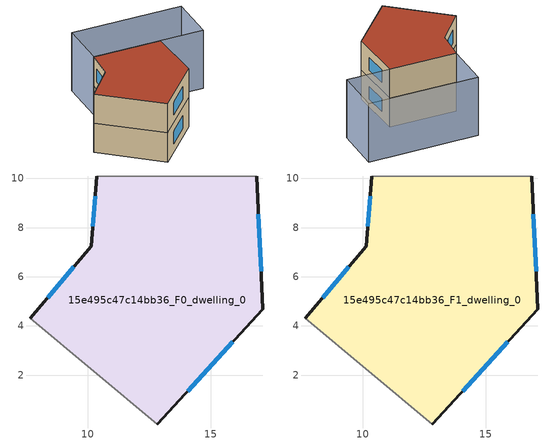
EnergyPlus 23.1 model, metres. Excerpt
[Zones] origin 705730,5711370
15e495c47c14bb36_F0_dwelling_0
 floor ground (EU_floor_Construction): 16.86,10.09 17.13,4.68 12.83,0.01 7.65,4.32 10.14,7.24 10.36,10.1 z0
 wall outside (EU_wall_Construction): 12.83,0.01 17.13,4.68 16.86,10.09 / 10.36,10.1 10.14,7.24 7.65,4.32 z0:3
 wall adiabatic (EU_wall_Construction): 7.65,4.32 12.83,0.01 / 16.86,10.09 10.36,10.1 z0:3
 window (EU_Window_Construction): 14.06,1.34 15.9,3.35 / 9.43,6.41 8.36,5.15 / 10.3,9.29 10.21,8.06 / 17.05,6.22 16.94,8.55 z0.85:2.15
15e495c47c14bb36_F1_dwelling_0
 floor to 15e495c47c14bb36_F0_dwelling_0 (EU_floor_Construction): 16.86,10.09 17.13,4.68 12.83,0.01 7.65,4.32 10.14,7.24 10.36,10.1 z3
 wall outside (EU_wall_Construction): 12.83,0.01 17.13,4.68 16.86,10.09 / 10.36,10.1 10.14,7.24 7.65,4.32 z3:6
 wall adiabatic (EU_wall_Construction): 7.65,4.32 12.83,0.01 / 16.86,10.09 10.36,10.1 z3:6
 window (EU_Window_Construction): 14.06,1.34 15.9,3.35 / 9.43,6.41 8.36,5.15 / 10.3,9.29 10.21,8.06 / 17.05,6.22 16.94,8.55 z3.85:5.15
 roof outside (EU_roof_Construction): 12.83,0.01 17.13,4.68 16.86,10.09 10.36,10.1 10.14,7.24 7.65,4.32 z6
shading: 7.65,4.32 12.83,0.01 / 21.07,14.65 10.35,14.66 / 21.07,14.66 21.07,10.07 / 21.07,10.07 10.35,10.07 / 10.35,10.07 10.35,14.66 / 10.35,14.66 21.07,14.66 z0:6
[Building]
EU S2 Campaign: North Axis=0; Terrain=City; Solar Distribution=FullExterior
[Site:Location]
London: Latitude=51.5; Longitude=-0.5; Time Zone=0; Elevation=25
[SizingPeriod:WeatherFileDays]
AnnualSizingPeriod: Begin Month=1; Begin Day of Month=1; End Month=12; End Day of Month=31; Day of Week for Start Day=Monday; Use Weather File Daylight Saving Period=No; Use Weather File Rain and Snow Indicators=No
[MATERIAL]
EU_InternalMass_Material: Roughness=MediumRough; Thickness=0.1; Conductivity=1; Density=1800; Specific Heat=900; Thermal Absorptance=0.9; Solar Absorptance=0.7; Visible Absorptance=0.7
[MATERIAL:NOMASS] Roughness=MediumRough; Thermal Absorptance=0.9; Solar Absorptance=0.7; Visible Absorptance=0.7
Name | Thermal Resistance
EU_wall_NoMass | 0.71061
EU_roof_NoMass | 2.41608
EU_floor_NoMass | 1.75078
[WINDOWMATERIAL:SIMPLEGLAZINGSYSTEM]
EU_Window_SimpleGlazing: UFactor=2.64892; Solar Heat Gain Coefficient=0.76; Visible Transmittance=0.76
[CONSTRUCTION]
EU_wall_Construction: EU_wall_NoMass
EU_roof_Construction: EU_roof_NoMass
EU_floor_Construction: EU_floor_NoMass
EU_Window_Construction: EU_Window_SimpleGlazing
EU_InternalMass_Construction: EU_InternalMass_Material
[ZONE] Type=1; Multiplier=1; Ceiling Height=autocalculate; Volume=187.699; Floor Area=autocalculate; Part of Total Floor Area=Yes
15e495c47c14bb36_F0_dwelling_0; 15e495c47c14bb36_F1_dwelling_0
[INTERNALMASS] Construction=EU_InternalMass_Construction; Surface Area=62.5663
Name | Zone or ZoneList
15e495c47c14bb36_F0_dwelling_0_EU_InternalMass | 15e495c47c14bb36_F0_dwelling_0
15e495c47c14bb36_F1_dwelling_0_EU_InternalMass | 15e495c47c14bb36_F1_dwelling_0
[OTHEREQUIPMENT] Fuel Type=Electricity; Design Level Calculation Method=Watts/Area; Power per Zone Floor Area=1; Fraction Latent=0; Fraction Radiant=0; Fraction Lost=0; Carbon Dioxide Generation Rate=0; EndUse Subcategory=EU_Step8_InternalGains
Name | Zone or ZoneList or Space or SpaceList | Schedule
EU_Step8_InternalGain_15e495c47c14bb36_F0_dwelling_0_f000 | 15e495c47c14bb36_F0_dwelling_0 | EU_Step8_GainSchedule_15e495c47c14bb36_F0_dwelling_0_f000
EU_Step8_InternalGain_15e495c47c14bb36_F1_dwelling_0_f000 | 15e495c47c14bb36_F1_dwelling_0 | EU_Step8_GainSchedule_15e495c47c14bb36_F1_dwelling_0_f000
[ZONEVENTILATION:DESIGNFLOWRATE] Schedule=EU_AlwaysOn; Design Flow Rate Calculation Method=AirChanges/Hour; Air Changes per Hour=0.496673; Ventilation Type=Natural; Fan Pressure Rise=0; Fan Total Efficiency=1; Constant Term Coefficient=1; Temperature Term Coefficient=0; Velocity Term Coefficient=0; Velocity Squared Term Coefficient=0; Minimum Indoor Temperature=-100; Maximum Indoor Temperature=100; Delta Temperature=-100; Minimum Outdoor Temperature=-100; Maximum Outdoor Temperature=100; Maximum Wind Speed=40
Name | Zone or ZoneList or Space or SpaceList
EU_ConstantAir_15e495c47c14bb36_F0_dwelling_0 | 15e495c47c14bb36_F0_dwelling_0
EU_ConstantAir_15e495c47c14bb36_F1_dwelling_0 | 15e495c47c14bb36_F1_dwelling_0
[HVACTEMPLATE:THERMOSTAT] Constant Heating Setpoint=20; Constant Cooling Setpoint=50
EU_HeatOnly_15e495c47c14bb36_F0_dwelling_0; EU_HeatOnly_15e495c47c14bb36_F1_dwelling_0
[HVACTEMPLATE:ZONE:IDEALLOADSAIRSYSTEM] System Availability Schedule=EU_AlwaysOn; Maximum Heating Supply Air Temperature=50; Minimum Cooling Supply Air Temperature=13; Maximum Heating Supply Air Humidity Ratio=0.0156; Minimum Cooling Supply Air Humidity Ratio=0.0077; Heating Limit=NoLimit; Cooling Limit=NoLimit; Heating Availability Schedule=EU_AlwaysOn; Cooling Availability Schedule=EU_CoolingOff; Dehumidification Control Type=ConstantSensibleHeatRatio; Cooling Sensible Heat Ratio=0.7; Dehumidification Setpoint=60; Humidification Control Type=None; Humidification Setpoint=30; Outdoor Air Method=None; Outdoor Air Flow Rate per Person=0.00944; Outdoor Air Flow Rate per Zone Floor Area=0; Outdoor Air Flow Rate per Zone=0; Demand Controlled Ventilation Type=None; Outdoor Air Economizer Type=NoEconomizer; Heat Recovery Type=None; Sensible Heat Recovery Effectiveness=0.7; Latent Heat Recovery Effectiveness=0.65
Name | Template Thermostat
15e495c47c14bb36_F0_dwelling_0 | EU_HeatOnly_15e495c47c14bb36_F0_dwelling_0
15e495c47c14bb36_F1_dwelling_0 | EU_HeatOnly_15e495c47c14bb36_F1_dwelling_0
[SIZING:ZONE] Zone Cooling Design Supply Air Temperature Input Method=SupplyAirTemperature; Zone Cooling Design Supply Air Temperature=13; Zone Heating Design Supply Air Temperature Input Method=SupplyAirTemperature; Zone Heating Design Supply Air Temperature=50; Zone Cooling Design Supply Air Humidity Ratio=0.008; Zone Heating Design Supply Air Humidity Ratio=0.008; Cooling Design Air Flow Method=DesignDay; Cooling Design Air Flow Rate=0; Cooling Minimum Air Flow per Zone Floor Area=0.000762; Cooling Minimum Air Flow=0; Cooling Minimum Air Flow Fraction=0.2; Heating Design Air Flow Method=DesignDay; Heating Design Air Flow Rate=0; Heating Maximum Air Flow per Zone Floor Area=0.002032; Heating Maximum Air Flow=0.141576; Heating Maximum Air Flow Fraction=0.3; Account for Dedicated Outdoor Air System=No; Dedicated Outdoor Air System Control Strategy=NeutralSupplyAir; Dedicated Outdoor Air Low Setpoint Temperature for Design=autosize; Dedicated Outdoor Air High Setpoint Temperature for Design=autosize; Zone Load Sizing Method=Sensible Load Only No Latent Load; Zone Latent Cooling Design Supply Air Humidity Ratio Input Method=HumidityRatioDifference; Zone Cooling Design Supply Air Humidity Ratio Difference=0.005; Zone Latent Heating Design Supply Air Humidity Ratio Input Method=HumidityRatioDifference; Zone Humidification Design Supply Air Humidity Ratio Difference=0.005
15e495c47c14bb36_F0_dwelling_0; 15e495c47c14bb36_F1_dwelling_0
[SCHEDULE:CONSTANT]
Name | Hourly Value
EU_AlwaysOn | 1
EU_CoolingOff | 0
[SCHEDULE:FILE] Column Number=1; Rows to Skip at Top=0; Number of Hours of Data=8760; Column Separator=Comma; Interpolate to Timestep=No; Minutes per Item=60; Adjust Schedule for Daylight Savings=Yes
Name | File
EU_Step8_GainSchedule_15e495c47c14bb36_F0_dwelling_0_f000 | ../../schedules/15e495c47c14bb36/15e495c47c14bb36_F0_dwelling_0_f000_gain.csv
EU_Step8_GainSchedule_15e495c47c14bb36_F1_dwelling_0_f000 | ../../schedules/15e495c47c14bb36/15e495c47c14bb36_F1_dwelling_0_f000_gain.csv
